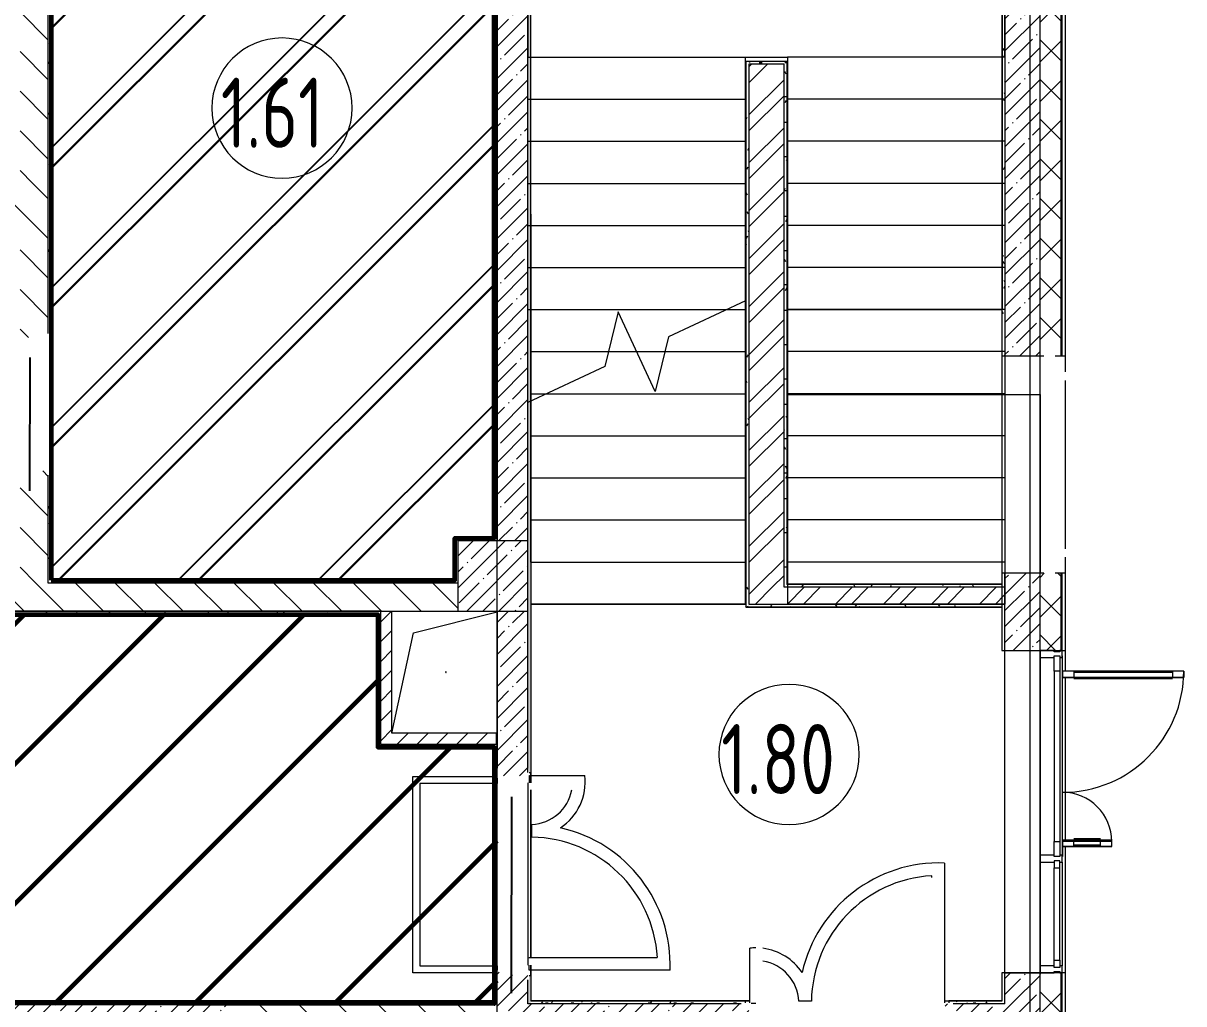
# Model space of a CAD drawing. Header units: millimetres. Extents: x -213911 to 415037, y -3642 to 107391.
# Drawn here: x 117896 to 126170, y 10464 to 17456 of the extents above; entities that cross this region are included whole.
import ezdxf

# ---------------------------------------------------------------- set-up
doc = ezdxf.new("R2010")
doc.units = ezdxf.units.MM
for name, color, linetype, lineweight in [('2)CF1', 5, 'Continuous', 30), ('7.20) Демонтаж монтаж', 5, 'Continuous', 60), ('7.5) Окраска потолка с инж комм.', 140, 'Continuous', 60), ('7.5.1) Окраска опуска черная', 140, 'Continuous', 60), ('7.5.2) Окраска опуска белая', 220, 'Continuous', 60), ('A-AREA-IDEN', 7, 'Continuous', 9), ('A-DETL-GENF', 7, 'Continuous', 9), ('A-FLOR', 7, 'Continuous', 9), ('A-GENM', 7, 'Continuous', 9), ('A-GLAZ', 7, 'Continuous', 9), ('A-GLAZ-1', 7, 'Continuous', 5), ('A-GLAZ-CWMG', 7, 'Continuous', 9), ('A-GLAZ-CWMG-1', 7, 'Continuous', 20), ('A-WALL', 7, 'Continuous', 5), ('I-WALL', 7, 'Continuous', 5), ('S-COLS', 7, 'Continuous', 9), ('S-COLS-1', 7, 'Continuous', 5), ('S-STRS', 7, 'Continuous', 9), ('S-STRS-MBND', 7, 'Continuous', 9), ('Оси', 7, 'Continuous', 9)]:
    doc.layers.add(name, color=color, linetype=linetype, lineweight=lineweight)
doc.layers.add('3) CF3 монтаж', color=152, linetype='Continuous')
for name, color, linetype, lineweight, true_color in [('A-DOOR-1', 7, 'Continuous', 5, 0xc0c0c0), ('A-WALL-1', 9, 'Continuous', 5, 0x808080), ('A-WALL-FNSH-1', 9, 'Continuous', 5, 0x808080)]:
    doc.layers.add(name, color=color, linetype=linetype, lineweight=lineweight, true_color=true_color)
doc.styles.add('СПДС', font='ГОСТ тип А.ttf', dxfattribs={"width": 0.9})
pattern_1 = [(45, (64.7, -136.06), (-114.04925, 114.04925), []), (45, (178.75, -136.06), (-114.04925, 114.04925), [201.612, -40.322, 6.706, -33.617])]
pattern_2 = [(135, (64.7, -136.06), (-141.42136, -141.42136), [])]
pattern_3 = [(45, (64.7, -136.06), (-171.0739, 171.0739), []), (45, (178.75, -136.06), (-171.0739, 171.0739), [])]
pattern_4 = [(45, (64.7, -136.06), (-70.71068, 70.71068), [])]
pattern_5 = [(0, (64.7, -136.06), (243.84, 60.96), [20.117, -162.763, 20.117, -162.763, -975.36]), (0, (64.7, -136.06), (243.84, 60.96), [-365.76, 20.117, -345.643, 20.117, -162.763, -426.72]), (0, (64.7, -136.06), (243.84, 60.96), [-914.4, 20.117, -101.803, 20.117, -284.683]), (120, (156.14, -105.58), (-174.71291, 180.691634), [20.117, -162.763, 20.117, -162.763, -975.36]), (120, (156.14, -105.58), (-174.71291, 180.691634), [-365.76, 20.117, -345.643, 20.117, -162.763, -426.72]), (120, (156.14, -105.58), (-174.71291, 180.691634), [-914.4, 20.117, -101.803, 20.117, -284.683]), (240, (186.62, 16.34), (-69.12709, -241.651634), [20.117, -162.763, 20.117, -162.763, -975.36]), (240, (186.62, 16.34), (-69.12709, -241.651634), [-365.76, 20.117, -345.643, 20.117, -162.763, -426.72]), (240, (186.62, 16.34), (-69.12709, -241.651634), [-914.4, 20.117, -101.803, 20.117, -284.683])]

# ---------------------------------------------------------------- blocks, each defined once
blk = doc.blocks.new('GM_Отверстие прямоугольное _в плите_ - Отверстие-22722736-Объем проектирования 1 этажа')
at = {"layer": 'A-GENM'}
for p, q in [((-231, 281), (365, 430)), ((-385, -435), (-231, 281)), ((365, -435), (360, -435)), ((360, -435), (365, -435))]:
    blk.add_line(p, q, dxfattribs=at)
for start, end in [(360, 180), (180, 360)]:
    blk.add_arc((0, 0), 2.5, start, end, dxfattribs=at)
blk = doc.blocks.new('PNS_Панель прямоугольная - Нр_Стекло - 40мм-24160822-Объем проектирования 1 этажа')
at = {"layer": 'A-GLAZ'}
for p, q in [((-380, 0), (-380, 40)), ((-380, 40), (-330, 40)), ((-330, 40), (-330, 0)), ((380, 40), (330, 40)), ((330, 40), (330, 0)), ((380, 0), (380, 40)), ((-330, 0), (-380, 0)), ((330, 0), (380, 0))]:
    blk.add_line(p, q, dxfattribs=at)
at = {"layer": 'A-GLAZ-1'}
for p, q in [((-330, 40), (330, 40)), ((-330, 0), (330, 0))]:
    blk.add_line(p, q, dxfattribs=at)
blk = doc.blocks.new('Прямоугольный импост - Импост структурный с накладкой - 160мм-23689442-Объем проектирования 1 этажа')
at = {"layer": 'A-GLAZ-CWMG'}
for p, q in [((125081, 11610), (125081, 10870)), ((125238, 11610), (125238, 10870))]:
    blk.add_line(p, q, dxfattribs=at)
blk = doc.blocks.new('Прямоугольный импост - Импост структурный с накладкой - 160мм-18691760-Объем проектирования 1 этажа')
at = {"layer": 'A-GLAZ-CWMG-1'}
for p, q in [((-50, 0), (-50, 17)), ((-50, 17), (0, 17)), ((0, 0), (-10, 0)), ((-10, 0), (-10, -40)), ((0, 17), (0, 0)), ((-50, -140), (-50, -40)), ((-10, -40), (0, -40)), ((0, -40), (0, -140)), ((0, -140), (-50, -140))]:
    blk.add_line(p, q, dxfattribs=at)
blk = doc.blocks.new('Дверь_Витражная_СКБ_2Ст - ВН-6-31912847-Объем проектирования 1 этажа')
at = {"layer": 'A-DETL-GENF'}
for p, q in [((-715, -20), (-715, -17)), ((-715, -17), (-715, -20)), ((-607, -20), (-715, -20)), ((-715, -20), (-607, -20)), ((-598, -20), (-643, -20)), ((-643, -370), (-643, -20)), ((-598, -20), (-643, -20)), ((-643, -20), (-643, -370)), ((-607, -17), (-607, -20)), ((-607, -20), (-607, -17)), ((-598, -370), (-598, -20)), ((-598, -370), (-598, -20)), ((562, -20), (607, -20)), ((562, -884), (562, -20)), ((562, -20), (562, -884)), ((607, -20), (562, -20)), ((607, -17), (607, -20)), ((607, -17), (607, -20)), ((607, -884), (607, -20)), ((607, -884), (607, -20)), ((607, -20), (715, -20)), ((607, -20), (715, -20)), ((715, -20), (715, -17)), ((715, -20), (715, -17)), ((-643, -100), (-598, -100)), ((-633, -290), (-633, -100)), ((-589, -290), (-589, -100)), ((553, -804), (553, -100)), ((607, -100), (562, -100)), ((597, -804), (597, -100)), ((-643, -290), (-598, -290)), ((-643, -370), (-598, -370)), ((-643, -370), (-598, -370)), ((607, -804), (562, -804)), ((607, -884), (562, -884)), ((562, -884), (607, -884))]:
    blk.add_line(p, q, dxfattribs=at)
at = {"layer": 'A-DOOR-1'}
for p, q in [((-715, 40), (-607, 40)), ((-715, 0), (-715, 40)), ((-607, 40), (-607, 0)), ((607, 40), (715, 40)), ((607, 0), (607, 40)), ((715, 40), (715, 0)), ((-607, 0), (-715, 0)), ((-607, -370), (-607, -20)), ((715, 0), (607, 0)), ((607, -884), (607, -20))]:
    blk.add_line(p, q, dxfattribs=at)
for centre, radius, start, end in [((-607, -20), 350, 270, 0), ((607, -20), 864, 180, 270)]:
    blk.add_arc(centre, radius, start, end, dxfattribs=at)
blk = doc.blocks.new('Прямоугольный импост - Импост структурный с накладкой - 160мм-23689444-Объем проектирования 1 этажа')
at = {"layer": 'A-GLAZ-CWMG'}
for p, q in [((125081, 13070), (125081, 11660)), ((125238, 13070), (125238, 11660)), ((125181, 12972), (125181, 11758)), ((125221, 12972), (125221, 11758))]:
    blk.add_line(p, q, dxfattribs=at)
blk = doc.blocks.new('Прямоугольный импост - Импост структурный с накладкой - 160мм-22960522-Объем проектирования 1 этажа')
at = {"layer": 'A-GLAZ-CWMG-1'}
for p, q in [((-25, 0), (-25, 17)), ((-25, 17), (25, 17)), ((25, 17), (25, 0)), ((-25, -140), (-25, -40)), ((25, -40), (25, -140)), ((25, -140), (-25, -140))]:
    blk.add_line(p, q, dxfattribs=at)
blk = doc.blocks.new('Прямоугольный импост - Импост структурный с накладкой - 160мм-18691766-Объем проектирования 1 этажа')
at = {"layer": 'A-GLAZ-CWMG-1'}
for p, q in [((0, 17), (-50, 17)), ((-50, 17), (-50, 0)), ((-10, -40), (-10, 0)), ((-10, 0), (0, 0)), ((0, 0), (0, 17)), ((-50, -40), (-50, -140)), ((0, -40), (-10, -40)), ((0, -140), (0, -40)), ((-50, -140), (0, -140))]:
    blk.add_line(p, q, dxfattribs=at)
blk = doc.blocks.new('BSC_Колонна _Прямоугольная - 500х500-22291386-Объем проектирования 1 этажа')
at = {"layer": 'S-COLS-1'}
h = blk.add_hatch(dxfattribs=at)
h.set_pattern_fill('FP_171', color=256, style=0, pattern_type=2)
h.set_pattern_definition([(45, (-121180, -13650), (-114.04925, 114.04925), []), (45, (-121065.95, -13650), (-114.04925, 114.04925), [201.613, -40.323, 6.706, -33.617])])
h.paths.add_polyline_path([(109, -250), (250, -250), (250, 250), (-250, 250), (-250, -250), (99.8, -250)])
for p, q in [((250, 250), (-250, 250)), ((-250, 250), (-250, -250)), ((250, -250), (250, 250)), ((-250, -250), (250, -250))]:
    blk.add_line(p, q, dxfattribs=at)
blk = doc.blocks.new('Марка_Помещения - Номер-25198446-Объем проектирования 1 этажа')
at = {"layer": 'A-AREA-IDEN'}
for start, end in [(360, 180), (180, 360)]:
    blk.add_arc((0, 0), 2.5, start, end, dxfattribs=at)

msp = doc.modelspace()

# ---------------------------------------------------------------- hatches: boundary and pattern name
at = {"layer": '2)CF1'}
h = msp.add_hatch(dxfattribs=at)
h.set_pattern_fill('ANSI31', color=256, scale=222)
h.paths.add_polyline_path([(121266.3, 18441.3), (120986.8, 18441.9), (120986.9, 18462.9), (120757.5, 18463.5), (118108.4, 18469.7), (118096.7, 13490.7), (120974.7, 13483.9), (120975.4, 13783.9), (121255.4, 13783.3)])
h = msp.add_hatch(dxfattribs=at)
h.set_pattern_fill('ANSI31', color=256, scale=222)
h.paths.add_polyline_path([(120423.7, 13242.9), (98764.7, 13242.9), (98764.7, 11204.9), (100894.7, 11204.9), (100894.7, 10463.9), (121274.7, 10463.9), (121274.7, 12292.9), (120423.7, 12292.9)])
at = {"layer": '3) CF3 монтаж'}
h = msp.add_hatch(dxfattribs=at)
h.set_pattern_fill('ANSI31', color=256, scale=222, style=0)
h.set_pattern_definition([(45, (1705.15, -22074.2), (-498.4042, 498.4042), [])])
h.paths.add_polyline_path([(120979.6, 13476.5), (120979.6, 13776.5), (121259.6, 13776.5), (121259.6, 18434.5), (120979.6, 18434.5), (120979.6, 18455.5), (120751.2, 18455.5), (120751.2, 18734.5), (118101.6, 18734.5), (118101.6, 13476.5), (120522.2, 13476.5)])
h.paths.add_polyline_path([(120826.2, 18530.5), (120979.6, 18530.5), (120979.6, 18734.5), (120826.2, 18734.5)])
at = {"layer": '7.20) Демонтаж монтаж', "lineweight": 25}
h = msp.add_hatch(dxfattribs=at)
h.set_pattern_fill('ANSI31', color=256, scale=222)
h.paths.add_polyline_path([(118095.7, 13484.9), (120973.7, 13484.9), (120973.7, 13783.9), (121254.2, 13783.9), (121254.2, 18443.9), (118094.7, 18443.9)])
at = {"layer": '7.5) Окраска потолка с инж комм.'}
h = msp.add_hatch(dxfattribs=at)
h.set_pattern_fill('ANSI31', color=256, scale=222)
h.paths.add_polyline_path([(120423.7, 13242.9), (98764.7, 13242.9), (98764.7, 11204.9), (100894.7, 11204.9), (100894.7, 10463.9), (121274.7, 10463.9), (121274.7, 12292.9), (120423.7, 12292.9)])
at = {"layer": 'A-WALL'}
h = msp.add_hatch(dxfattribs=at)
h.set_pattern_fill('FP_24', color=256, style=0, pattern_type=2)
h.set_pattern_definition([(45, (64.7, -136.06), (-141.42136, 141.42136), []), (135, (64.7, -136.06), (-141.42136, -141.42136), [])])
h.paths.add_polyline_path([(125294.7, -386.1), (125294.7, 7564), (125144.7, 7564), (125144.7, -386.1), (125288.9, -386.1)])
h.paths.add_polyline_path([(125293.1, 8764), (125294.7, 8764), (125294.7, 10683.9), (125144.7, 10683.9), (125144.7, 8764)])
h.paths.add_polyline_path([(125294.7, 12983.9), (125294.7, 13533.9), (125144.7, 13533.9), (125144.7, 12983.9)])
h.paths.add_polyline_path([(125144.7, 15083.9), (125294.7, 15083.9), (125294.7, 21413.9), (125144.7, 21413.9), (125144.7, 16816.4)])
at = {"layer": 'I-WALL'}
h = msp.add_hatch(dxfattribs=at)
h.set_pattern_fill('FP_1', color=256, style=0, pattern_type=2)
h.set_pattern_definition(pattern_1)
h.paths.add_polyline_path([(124944.7, 10463.9), (125144.7, 10463.9), (125144.7, 10683.9), (124894.7, 10683.9), (124894.7, 10463.9)])
h.paths.add_polyline_path([(124894.7, 12983.9), (125144.7, 12983.9), (125144.7, 13533.9), (124894.7, 13533.9), (124894.7, 13106.4)])
h.paths.add_polyline_path([(124894.7, 15083.9), (125144.7, 15083.9), (125144.7, 21263.9), (124894.7, 21263.9), (124894.7, 15413.9)])
h = msp.add_hatch(dxfattribs=at)
h.set_pattern_fill('FP_23', color=256, style=0, pattern_type=2)
h.set_pattern_definition(pattern_2)
h.paths.add_polyline_path([(117874.7, 16313.9), (118074.7, 16313.9), (118074.7, 17538.9), (117874.7, 17538.9), (117874.7, 16363.9)])
h.paths.add_polyline_path([(118074.7, 18518.9), (118074.7, 18963.9), (117874.7, 18963.9), (117874.7, 18518.9)])
h = msp.add_hatch(dxfattribs=at)
h.set_pattern_fill('FP_191', color=256, style=0, pattern_type=2)
h.set_pattern_definition(pattern_5)
h.paths.add_polyline_path([(118094.7, 13483.9), (118094.7, 14263.9), (118082.7, 14263.9), (118082.7, 14233.9), (118074.7, 14233.9), (118074.7, 13483.9)])
h.paths.add_polyline_path([(118094.7, 15213.9), (118094.7, 17538.9), (118074.7, 17538.9), (118074.7, 15243.9), (118082.7, 15243.9), (118082.7, 15213.9)])
h.paths.add_polyline_path([(118074.7, 18518.9), (118094.7, 18518.9), (118094.7, 18743.9), (118074.7, 18743.9), (118074.7, 18538.9)])
h = msp.add_hatch(dxfattribs=at)
h.set_pattern_fill('FP_191', color=256, style=0, pattern_type=2)
h.set_pattern_definition(pattern_5)
h.paths.add_polyline_path([(124894.7, 13433.9), (124894.7, 13533.9), (124874.7, 13533.9), (124875.7, 13453.9)])
h.paths.add_polyline_path([(124894.7, 13433.9), (124874.7, 13453.9), (124874.7, 13433.9)])
h.paths.add_polyline_path([(124874.7, 15083.9), (124894.7, 15083.9), (124894.7, 18713.9), (124874.7, 18713.9), (124874.7, 15097.5)])
h = msp.add_hatch(dxfattribs=at)
h.set_pattern_fill('FP_191', color=256, style=0, pattern_type=2)
h.set_pattern_definition(pattern_5)
h.paths.add_polyline_path([(121494.7, 10463.9), (121514.7, 10463.9), (121514.7, 10663.9), (121502.7, 10663.9), (121502.7, 10633.9), (121494.7, 10633.9)])
h.paths.add_polyline_path([(121514.7, 12113.9), (121514.7, 18680.9), (121494.7, 18693.9), (121494.9, 12143.9), (121502.7, 12143.9), (121502.7, 12113.9)])
h.paths.add_polyline_path([(121514.7, 18681.9), (121514.7, 18692.9), (121496.4, 18692.9)])
h = msp.add_hatch(dxfattribs=at)
h.set_pattern_fill('FP_191', color=256, style=0, pattern_type=2)
h.set_pattern_definition(pattern_5)
h.paths.add_polyline_path([(121274.7, 13783.9), (121274.7, 18463.9), (121254.7, 18442.9), (121254.7, 13783.9)])
h.paths.add_polyline_path([(121254.7, 18443.9), (121274.7, 18463.9), (121254.7, 18463.9)])
h = msp.add_hatch(dxfattribs=at)
h.set_pattern_fill('FP_1', color=256, style=0, pattern_type=2)
h.set_pattern_definition(pattern_1)
h.paths.add_polyline_path([(121274.7, 10243.9), (121494.7, 10243.9), (121494.7, 10688.9), (121274.7, 10688.9), (121274.7, 10246.7)])
h.paths.add_polyline_path([(121444.7, 12088.9), (121494.7, 12088.9), (121494.7, 13263.9), (121274.7, 13263.9), (121274.7, 12088.9), (121414.7, 12088.9)])
h.paths.add_polyline_path([(121274.7, 13763.9), (121494.7, 13763.9), (121494.7, 18463.9), (121274.7, 18463.9), (121274.7, 13783.9)])
h = msp.add_hatch(dxfattribs=at)
h.set_pattern_fill('FP_191', color=256, style=0, pattern_type=2)
h.set_pattern_definition(pattern_5)
h.paths.add_polyline_path([(123049.7, 13313.9), (123069.7, 13313.9), (123069.7, 17183.9), (123049.7, 17183.9), (123049.7, 13433.9)])
h = msp.add_hatch(dxfattribs=at)
h.set_pattern_fill('FP_191', color=256, style=0, pattern_type=2)
h.set_pattern_definition(pattern_5)
h.paths.add_polyline_path([(123339.7, 17163.9), (123339.7, 17183.9), (123069.7, 17183.9), (123069.7, 17163.9), (123319.7, 17163.9)])
h = msp.add_hatch(dxfattribs=at)
h.set_pattern_fill('FP_79', color=256, style=0, pattern_type=2)
h.set_pattern_definition(pattern_3)
h.paths.add_polyline_path([(123069.7, 13433.9), (123319.7, 13433.9), (123319.7, 17163.9), (123069.7, 17163.9), (123069.7, 13613.9)])
h = msp.add_hatch(dxfattribs=at)
h.set_pattern_fill('FP_191', color=256, style=0, pattern_type=2)
h.set_pattern_definition(pattern_5)
h.paths.add_polyline_path([(123319.7, 13433.9), (123339.7, 13433.9), (123338.4, 13452.6)])
h.paths.add_polyline_path([(123319.7, 13433.9), (123339.7, 13454.9), (123339.7, 17163.9), (123319.7, 17163.9), (123319.7, 13613.9)])
h = msp.add_hatch(dxfattribs=at)
h.set_pattern_fill('FP_23', color=256, style=0, pattern_type=2)
h.set_pattern_definition(pattern_2)
h.paths.add_polyline_path([(115915.2, 16113.9), (118074.7, 16113.9), (118074.7, 16313.9), (115665.2, 16313.9), (115665.3, 16113.9)])
h = msp.add_hatch(dxfattribs=at)
h.set_pattern_fill('FP_23', color=256, style=0, pattern_type=2)
h.set_pattern_definition(pattern_2)
h.paths.add_polyline_path([(117942.6, 13463.9), (118074.7, 13463.9), (118074.7, 14263.9), (117874.7, 14263.9), (117874.7, 13463.9)])
h.paths.add_polyline_path([(118074.7, 15213.9), (118074.7, 16113.9), (117874.7, 16113.9), (117874.7, 15213.9), (118004.1, 15213.9)])
h = msp.add_hatch(dxfattribs=at)
h.set_pattern_fill('FP_191', color=256, style=0, pattern_type=2)
h.set_pattern_definition(pattern_5)
h.paths.add_polyline_path([(120994.7, 13763.9), (121274.7, 13763.9), (121253.7, 13783.9), (120994.7, 13783.9), (120994.7, 13780.6)])
h.paths.add_polyline_path([(121274.7, 13763.9), (121274.7, 13783.9), (121254.7, 13783.9)])
h = msp.add_hatch(dxfattribs=at)
h.set_pattern_fill('FP_23', color=256, style=0, pattern_type=2)
h.set_pattern_definition(pattern_2)
h.paths.add_polyline_path([(119399.6, 13263.9), (120994.7, 13263.9), (120994.7, 13463.9), (116164.7, 13463.9), (116164.7, 13263.9), (117336.5, 13263.9)])
h = msp.add_hatch(dxfattribs=at)
h.set_pattern_fill('FP_191', color=256, style=0, pattern_type=2)
h.set_pattern_definition(pattern_5)
h.paths.add_polyline_path([(120994.7, 13463.9), (120994.7, 13483.9), (120974.7, 13483.9)])
h.paths.add_polyline_path([(120994.7, 13463.9), (120973.7, 13483.9), (118094.7, 13483), (118074.7, 13463.9), (120974.7, 13463.9)])
h.paths.add_polyline_path([(118074.7, 13463.9), (118094.7, 13483.9), (118074.7, 13483.9)])
h = msp.add_hatch(dxfattribs=at)
h.set_pattern_fill('FP_79', color=256, style=0, pattern_type=2)
h.set_pattern_definition(pattern_3)
h.paths.add_polyline_path([(123319.7, 13313.9), (124894.7, 13313.9), (124894.7, 13433.9), (123069.7, 13433.9), (123069.7, 13313.9)])
h = msp.add_hatch(dxfattribs=at)
h.set_pattern_fill('FP_191', color=256, style=0, pattern_type=2)
h.set_pattern_definition(pattern_5)
h.paths.add_polyline_path([(124557.2, 13433.9), (124874.7, 13433.9), (124874.7, 13453.9), (123340.7, 13453.9), (123340.5, 13433.9), (123525.7, 13433.9)])
h = msp.add_hatch(dxfattribs=at)
h.set_pattern_fill('FP_191', color=256, style=0, pattern_type=2)
h.set_pattern_definition(pattern_5)
h.paths.add_polyline_path([(115664.7, 13243.9), (120424.7, 13244.9), (120444.7, 13263.9), (115664.7, 13263.9)])
h.paths.add_polyline_path([(120444.7, 13243.9), (120444.7, 13263.9), (120424.7, 13243.9)])
h = msp.add_hatch(dxfattribs=at)
h.set_pattern_fill('FP_191', color=256, style=0, pattern_type=2)
h.set_pattern_definition(pattern_5)
h.paths.add_polyline_path([(120424.7, 12293.9), (120444.7, 12293.9), (120444.7, 13243.9), (120424.7, 13242.9), (120424.7, 12393.9)])
h = msp.add_hatch(dxfattribs=at)
h.set_pattern_fill('FP_22', color=256, style=0, pattern_type=2)
h.set_pattern_definition(pattern_4)
h.paths.add_polyline_path([(120444.7, 12313.9), (120524.7, 12313.9), (120524.7, 13263.9), (120444.7, 13263.9), (120444.7, 12576.4)])
h = msp.add_hatch(dxfattribs=at)
h.set_pattern_fill('FP_191', color=256, style=0, pattern_type=2)
h.set_pattern_definition(pattern_5)
h.paths.add_polyline_path([(124872, 13293.9), (124874.7, 13293.9), (124874.7, 13313.9), (123049.7, 13313.9), (123049.7, 13293.9), (124557.2, 13293.9)])
h = msp.add_hatch(dxfattribs=at)
h.set_pattern_fill('FP_22', color=256, style=0, pattern_type=2)
h.set_pattern_definition(pattern_4)
h.paths.add_polyline_path([(120524.7, 12313.9), (121269.7, 12313.9), (121269.7, 12393.9), (120524.7, 12393.9)])
h = msp.add_hatch(dxfattribs=at)
h.set_pattern_fill('FP_191', color=256, style=0, pattern_type=2)
h.set_pattern_definition(pattern_5)
h.paths.add_polyline_path([(120444.7, 12293.9), (121254.7, 12294.9), (121274.7, 12313.9), (120444.7, 12313.9)])
h.paths.add_polyline_path([(121254.7, 12293.9), (121274.7, 12293.9), (121274.7, 12313.9), (121269.7, 12308.9)])
h = msp.add_hatch(dxfattribs=at)
h.set_pattern_fill('FP_191', color=256, style=0, pattern_type=2)
h.set_pattern_definition(pattern_5)
h.paths.add_polyline_path([(121274.7, 10463.9), (121274.7, 10633.9), (121266.7, 10633.9), (121266.7, 10663.9), (121254.7, 10663.9), (121255.7, 10483.9)])
h.paths.add_polyline_path([(121274.7, 10463.9), (121254.7, 10483.9), (121254.7, 10463.9)])
h.paths.add_polyline_path([(121266.7, 12113.9), (121266.7, 12143.9), (121274.7, 12143.9), (121274.7, 12293.9), (121254.7, 12293.9), (121254.7, 12113.9)])
h = msp.add_hatch(dxfattribs=at)
h.set_pattern_fill('FP_191', color=256, style=0, pattern_type=2)
h.set_pattern_definition(pattern_5)
h.paths.add_polyline_path([(119394.7, 10463.9), (121254.7, 10463.9), (121254.6, 10483.9), (111244.7, 10483.9), (111244.7, 10471.9), (111274.7, 10471.9), (111274.7, 10463.9), (118009.5, 10463.9)])
h.paths.add_polyline_path([(109224.7, 10463.9), (110264.7, 10463.9), (110264.7, 10471.9), (110294.7, 10471.9), (110294.7, 10483.9), (109194.7, 10483.9), (109194.7, 10471.9), (109224.7, 10471.9), (109224.7, 10464.5)])
h.paths.add_polyline_path([(107194.7, 10463.9), (107714.7, 10464.2), (107714.7, 10471.9), (107744.7, 10471.9), (107744.7, 10483.9), (105159.7, 10483.9), (105159.7, 10471.9), (105189.7, 10471.9), (105189.7, 10463.9), (107021.2, 10463.9)])
h.paths.add_polyline_path([(102895.1, 10463.9), (103679.7, 10464.2), (103679.7, 10471.9), (103709.7, 10471.9), (103709.7, 10483.9), (100893.7, 10483), (100873.7, 10463.9), (101674.7, 10463.9)])
h.paths.add_polyline_path([(100873.7, 10463.9), (100893.7, 10483.9), (100873.7, 10483.9)])
h = msp.add_hatch(dxfattribs=at)
h.set_pattern_fill('FP_23', color=256, style=0, pattern_type=2)
h.set_pattern_definition(pattern_2)
h.paths.add_polyline_path([(119414.7, 10263.9), (121274.7, 10263.9), (121274.7, 10463.9), (119394.7, 10463.9), (119394.7, 10263.9), (119399.6, 10263.9)])
h.paths.add_polyline_path([(111274.7, 10263.9), (111994.7, 10263.9), (111994.7, 10463.9), (111244.7, 10463.9), (111244.7, 10263.9)])
h.paths.add_polyline_path([(110194.7, 10263.9), (110294.7, 10263.9), (110294.7, 10463.9), (109169.7, 10463.9), (109169.7, 10263.9), (110115.8, 10263.9)])
h.paths.add_polyline_path([(107745.5, 10263.9), (107769.7, 10263.9), (107769.7, 10463.9), (107414.7, 10463.9), (107414.7, 10263.9), (107744.7, 10263.9)])
h = msp.add_hatch(dxfattribs=at)
h.set_pattern_fill('FP_1', color=256, style=0, pattern_type=2)
h.set_pattern_definition(pattern_1)
h.paths.add_polyline_path([(119314.7, 10243.9), (119394.7, 10243.9), (119394.7, 10463.9), (111994.7, 10463.9), (111994.7, 10243.9), (119043.6, 10243.9)])
h = msp.add_hatch(dxfattribs=at)
h.set_pattern_fill('FP_1', color=256, style=0, pattern_type=2)
h.set_pattern_definition(pattern_1)
h.paths.add_polyline_path([(125144.7, 10243.9), (125144.7, 10463.9), (124469.7, 10463.9), (124469.7, 10243.9), (124994.7, 10243.9)])
h.paths.add_polyline_path([(122321.7, 10243.9), (123069.7, 10243.9), (123069.7, 10463.9), (121494.7, 10463.9), (121494.7, 10243.9)])
h = msp.add_hatch(dxfattribs=at)
h.set_pattern_fill('FP_191', color=256, style=0, pattern_type=2)
h.set_pattern_definition(pattern_5)
h.paths.add_polyline_path([(122494.2, 10463.9), (123014.7, 10464.3), (123014.7, 10471.9), (123044.7, 10471.9), (123044.7, 10483.9), (121515.7, 10483), (121514.7, 10463.9), (122416.7, 10463.9)])
h.paths.add_polyline_path([(124894.7, 10463.9), (124894.7, 10483.9), (124874.7, 10483.9)])
h.paths.add_polyline_path([(124894.7, 10463.9), (124873.7, 10483.9), (124494.7, 10483.9), (124494.7, 10471.9), (124524.7, 10471.9), (124524.7, 10463.9), (124569.7, 10463.9)])

# ---------------------------------------------------------------- linework, layer by layer
for points in [[(117944.5, 14122.6), (117946.7, 15072.6)], [(121376.1, 10539.6), (121379.3, 11939.6)]]:
    msp.add_lwpolyline(points)
at = {"layer": '7.5) Окраска потолка с инж комм.'}
msp.add_lwpolyline([(99189.2, 13238.9), (120423.7, 13238.9), (120423.7, 12292.9), (121253.7, 12292.9), (121253.7, 10463.9), (100894.7, 10484.9), (100894.7, 11204.9), (99189.2, 11204.9)], dxfattribs=at)
at = {"layer": '7.5.1) Окраска опуска черная'}
msp.add_lwpolyline([(99189.2, 13238.9), (120423.7, 13238.9), (120423.7, 12292.9), (121253.7, 12292.9), (121253.7, 10463.9), (100894.7, 10484.9), (100894.7, 11204.9), (99189.2, 11204.9)], dxfattribs=at)
at = {"layer": '7.5.2) Окраска опуска белая'}
msp.add_lwpolyline([(118095.7, 13484.9), (120973.7, 13484.9), (120973.7, 13783.9), (121254.2, 13783.9), (121254.2, 18443.9), (118094.7, 18443.9)], close=True, dxfattribs=at)
at = {"layer": 'A-FLOR'}
for p, q in [((118094.7, 18463.9), (118094.7, 15213.9)), ((121254.7, 13783.9), (121254.7, 18442.9)), ((123339.7, 15413.9), (124874.7, 15413.9)), ((123344.7, 13453.9), (123344.7, 15413.9)), ((124874.7, 13533.9), (124874.7, 15413.9)), ((118094.7, 15213.9), (118082.7, 15213.9)), ((124894.7, 15083.9), (124894.7, 13533.9)), ((123339.7, 14808.7), (125144.7, 14808.7)), ((125144.7, 14808.7), (125144.7, 13533.9)), ((118082.7, 14263.9), (118094.7, 14263.9)), ((118094.7, 14263.9), (118094.7, 13483.9)), ((120974.7, 13783.9), (121253.7, 13783.9)), ((120974.7, 13483.9), (120974.7, 13783.9)), ((123044.7, 13613.9), (123049.7, 13613.9)), ((118095.7, 13483.9), (120973.7, 13483.9)), ((124874.7, 13453.9), (123344.7, 13453.9)), ((113738.9, 13243.9), (120423.7, 13243.9)), ((120424.7, 13242.9), (120424.7, 12293.9)), ((123049.7, 13313.9), (121514.7, 13313.9)), ((124894.7, 10683.9), (124894.7, 12983.9)), ((125144.7, 12983.9), (125144.7, 10683.9)), ((121494.7, 12113.9), (121494.7, 12576.4)), ((120424.7, 12293.9), (121253.7, 12293.9)), ((121254.7, 12293.9), (121254.7, 12088.9)), ((120674.7, 12083.9), (121266.7, 12083.9)), ((120674.7, 10685.3), (120674.7, 12083.9)), ((121254.7, 12088.9), (121266.7, 12088.9)), ((121505.2, 12038.9), (121505.2, 12091.3)), ((121505.2, 12091.3), (121899.6, 12091.3)), ((121274.7, 12033.9), (120724.7, 12033.9)), ((120724.7, 12033.9), (120724.7, 10735.3)), ((121274.7, 12073.9), (121274.7, 12033.9)), ((121494.7, 12038.9), (121494.7, 10738.9)), ((121522.2, 11652.2), (121522.2, 11742.6)), ((124463.5, 11467.7), (124463.5, 10471.9)), ((124373.5, 11363.9), (124373.5, 11377)), ((123075.9, 10471.9), (123075.9, 10859.9)), ((121502.2, 10788.9), (121502.2, 10793.7)), ((121502.2, 10793.7), (122416.7, 10793.7)), ((121266.7, 10685.3), (120674.7, 10685.3)), ((120724.7, 10735.3), (121274.7, 10735.3)), ((121266.7, 10688.9), (121254.7, 10688.9)), ((121254.7, 10685.3), (121254.7, 10484.9)), ((121274.7, 10735.3), (121274.7, 10703.9)), ((121502.2, 10703.9), (121502.2, 10738.9)), ((122507.5, 10703.7), (121502.7, 10703.7)), ((121254.7, 10483.9), (112043.2, 10483.9)), ((123119.7, 10465.5), (123084.7, 10465.5)), ((123515, 10482.5), (123424.5, 10482.5))]:
    msp.add_line(p, q, dxfattribs=at)
for centre, radius, start, end in [((121508.2, 12046.3), 394, 303.62195, 6.55825), ((121508.2, 12046.3), 394, 303.62195, 6.55825), ((121508.2, 12046.3), 304, 272.63955, 349.07682), ((121508.2, 12046.3), 304, 272.63955, 349.07682), ((121508.2, 10742.3), 1000, 357.78741, 77.3989), ((121508.2, 10742.3), 1000, 357.78741, 77.3989), ((121508.2, 10742.3), 910, 3.23752, 89.11849), ((121508.2, 10742.3), 910, 3.23752, 89.11849), ((124424.9, 10468.5), 1000, 87.78741, 167.3989), ((124424.9, 10468.5), 1000, 87.78741, 167.3989), ((124424.9, 10468.5), 910, 93.23752, 179.11849), ((124424.9, 10468.5), 910, 93.23752, 179.11849), ((123120.9, 10468.5), 394, 90.17146, 96.55825), ((123120.9, 10468.5), 394, 90.17146, 96.55825), ((123120.9, 10468.5), 394, 33.62195, 82.85688), ((123120.9, 10468.5), 394, 33.62195, 82.85688), ((123120.9, 10468.5), 304, 2.63955, 80.73873), ((123120.9, 10468.5), 304, 2.63955, 80.73873)]:
    msp.add_arc(centre, radius, start, end, dxfattribs=at)
at = {"layer": 'A-WALL'}
for p, q in [((125324.7, 21443.9), (125324.7, 14968.9)), ((125294.7, 15083.9), (125294.7, 21413.9)), ((125297.7, 15083.9), (125297.7, 21416.9)), ((125144.7, 8764), (125144.7, 21263.9)), ((121514.7, 16094.3), (121514.7, 18693.9)), ((124874.7, 18693.9), (124874.7, 15413.9)), ((123319.7, 17163.9), (123069.7, 17163.9)), ((123319.7, 13433.9), (123319.7, 17163.9)), ((123339.7, 17163.9), (123339.7, 13453.9)), ((125302.7, 15083.9), (125324.7, 15083.9)), ((125324.7, 14908.9), (125324.7, 13708.9)), ((121254.7, 13783.9), (121253.7, 13783.9)), ((125324.7, 13648.9), (125324.7, 12835.9)), ((125294.7, 12983.9), (125294.7, 13533.9)), ((125297.7, 12983.9), (125297.7, 13533.9)), ((125324.7, 13533.9), (125302.7, 13533.9)), ((120974.7, 13483.9), (118094.7, 13483.9)), ((123344.7, 13453.9), (123340.7, 13453.9)), ((120423.7, 13243.9), (120424.7, 13243.9)), ((120424.7, 13242.9), (120424.7, 13243.9)), ((123049.7, 13293.9), (124874.7, 13293.9)), ((125302.7, 12983.9), (125324.7, 12983.9)), ((125324.7, 12790.9), (125324.7, 11630.9)), ((121254.7, 12293.9), (121253.7, 12293.9)), ((125324.7, 11585.9), (125324.7, -416.1)), ((124874.7, 10483.9), (124874.7, 10684.9)), ((125294.7, 8764), (125294.7, 10683.9)), ((125297.7, 8764), (125297.7, 10683.9)), ((125324.7, 10683.9), (125302.7, 10683.9)), ((121274.7, 10223.9), (121274.7, 10633.9)), ((121514.7, 10663.9), (121514.7, 10483.9)), ((121254.7, 10484.9), (121254.7, 10483.9)), ((123044.7, 10483.9), (121514.7, 10483.9)), ((121514.7, 10483.9), (121515.7, 10483.9)), ((121515.7, 10483.9), (123044.7, 10483.9)), ((121515.7, 10483.9), (121515.7, 10483.9)), ((124873.7, 10483.9), (124494.7, 10483.9)), ((124494.7, 10483.9), (124873.7, 10483.9)), ((124873.7, 10483.9), (124873.7, 10484.9)), ((124873.7, 10483.9), (124874.7, 10483.9)), ((124873.7, 10483.9), (124874.7, 10483.9))]:
    msp.add_line(p, q, dxfattribs=at)
at = {"layer": 'A-WALL-1'}
for p, q in [((124894.7, 18713.9), (124894.7, 15083.9)), ((121274.7, 18463.9), (121274.7, 13763.9)), ((121274.7, 13763.9), (121274.7, 18463.9)), ((121494.7, 13763.9), (121494.7, 18463.9)), ((118074.7, 15243.9), (118074.7, 17538.9)), ((123339.7, 17183.9), (123049.7, 17183.9)), ((123069.7, 17163.9), (123069.7, 13313.9)), ((121514.7, 16085), (121514.7, 16094.3)), ((124874.7, 15083.9), (125172.7, 15083.9)), ((125252.7, 15083.9), (125294.7, 15083.9)), ((118074.7, 13463.9), (118074.7, 14233.9)), ((125172.7, 13533.9), (124874.7, 13533.9)), ((124894.7, 13313.9), (124894.7, 13533.9)), ((125294.7, 13533.9), (125252.7, 13533.9)), ((120994.7, 13463.9), (118074.7, 13463.9)), ((124894.7, 13433.9), (123319.7, 13433.9)), ((120444.7, 13263.9), (115664.7, 13263.9)), ((116164.7, 13263.9), (120994.7, 13263.9)), ((120444.7, 12313.9), (120444.7, 13263.9)), ((120524.7, 12393.9), (120524.7, 13263.9)), ((121274.7, 13263.9), (121274.7, 12143.9)), ((121494.7, 12576.4), (121494.7, 13263.9)), ((123069.7, 13313.9), (124894.7, 13313.9)), ((124894.7, 12983.9), (124894.7, 13313.9)), ((124874.7, 12983.9), (125294.7, 12983.9)), ((121269.7, 12393.9), (120524.7, 12393.9)), ((121269.7, 12313.9), (121269.7, 12393.9)), ((121274.7, 12313.9), (120444.7, 12313.9)), ((121274.7, 12143.9), (121274.7, 12313.9)), ((121254.7, 12113.9), (121266.7, 12113.9)), ((121502.7, 12113.9), (121514.7, 12113.9)), ((124894.7, 10684.9), (124874.7, 10684.9)), ((124894.7, 10463.9), (124894.7, 10683.9)), ((125294.7, 10683.9), (125144.7, 10683.9)), ((121266.7, 10663.9), (121254.7, 10663.9)), ((121274.7, 10463.9), (121274.7, 10633.9)), ((121494.7, 10463.9), (121494.7, 10633.9)), ((121514.7, 10663.9), (121502.7, 10663.9)), ((111274.7, 10463.9), (121274.7, 10463.9)), ((123014.7, 10463.9), (121494.7, 10463.9)), ((123044.7, 10471.9), (123044.7, 10483.9)), ((124494.7, 10483.9), (124494.7, 10471.9)), ((124894.7, 10463.9), (124524.7, 10463.9))]:
    msp.add_line(p, q, dxfattribs=at)
at = {"layer": 'A-WALL-FNSH-1'}
for p, q in [((125302.7, 15083.9), (125302.7, 21421.9)), ((118095.7, 15213.9), (118095.7, 18742.9)), ((121515.7, 16094.3), (121515.7, 18692.9)), ((124873.7, 18692.9), (124873.7, 15083.9)), ((121253.7, 18442.9), (121253.7, 13784.9)), ((123048.7, 17184.9), (123048.7, 13293.9)), ((123049.7, 13292.9), (123049.7, 17183.9)), ((123339.7, 17183.9), (123339.7, 17163.9)), ((121514.7, 16094.3), (121515.7, 16094.3)), ((121515.7, 16085), (121514.7, 16085)), ((121514.7, 16085), (121514.7, 12113.9)), ((121515.7, 13612.4), (121515.7, 16085)), ((118094.7, 15213.9), (118095.7, 15213.9)), ((124873.7, 15083.9), (124874.7, 15083.9)), ((125294.7, 15083.9), (125302.7, 15083.9)), ((118095.7, 14263.9), (118094.7, 14263.9)), ((118095.7, 13484.9), (118095.7, 14263.9)), ((121253.7, 13784.9), (120973.7, 13784.9)), ((120973.7, 13784.9), (120973.7, 13484.9)), ((121515.7, 13613.9), (121514.7, 13613.9)), ((121514.7, 13612.4), (121515.7, 13612.4)), ((124874.7, 13533.9), (124873.7, 13533.9)), ((124873.7, 13533.9), (124873.7, 12983.9)), ((124874.7, 12983.9), (124874.7, 13533.9)), ((125302.7, 13533.9), (125294.7, 13533.9)), ((125302.7, 12983.9), (125302.7, 13533.9)), ((120973.7, 13484.9), (118095.7, 13484.9)), ((124874.7, 13454.9), (123339.7, 13454.9)), ((115663.7, 13242.9), (120424.7, 13242.9)), ((120423.7, 13243.9), (120423.7, 12292.9)), ((123049.7, 13292.9), (124874.7, 13292.9)), ((124873.7, 12983.9), (124874.7, 12983.9)), ((125294.7, 12983.9), (125302.7, 12983.9)), ((120423.7, 12292.9), (121253.7, 12292.9)), ((121253.7, 12292.9), (121253.7, 12088.9)), ((121253.7, 12088.9), (121254.7, 12088.9)), ((121514.7, 12088.9), (121515.7, 12088.9)), ((121254.7, 10688.9), (121253.7, 10688.9)), ((121253.7, 10688.9), (121253.7, 10484.9)), ((121254.7, 10685.3), (121254.7, 10688.9)), ((121515.7, 10688.9), (121514.7, 10688.9)), ((124874.7, 10684.9), (124873.7, 10684.9)), ((124873.7, 10684.9), (124873.7, 10484.9)), ((124874.7, 10683.9), (124873.7, 10683.9)), ((125144.7, 10684.9), (124894.7, 10684.9)), ((124894.7, 10683.9), (125144.7, 10683.9)), ((125302.7, 10683.9), (125294.7, 10683.9)), ((125302.7, 8764), (125302.7, 10683.9)), ((121253.7, 10484.9), (111244.7, 10484.9)), ((123069.7, 10484.9), (121515.7, 10484.9)), ((123044.7, 10483.9), (123069.7, 10483.9)), ((123069.7, 10483.9), (123069.7, 10484.9)), ((124469.7, 10484.9), (124469.7, 10483.9)), ((124469.7, 10483.9), (124494.7, 10483.9)), ((124873.7, 10484.9), (124864.2, 10484.9))]:
    msp.add_line(p, q, dxfattribs=at)
at = {"layer": 'I-WALL'}
for p, q in [((123048.7, 17184.9), (123340.7, 17184.9)), ((123049.7, 17184.9), (123049.7, 17183.9)), ((123340.7, 17183.9), (123339.7, 17183.9)), ((123340.7, 17184.9), (123340.7, 13453.9)), ((121515.7, 16094.3), (121515.7, 16085)), ((121515.7, 13612.4), (121515.7, 12088.9)), ((123339.7, 13453.9), (123340.7, 13453.9)), ((123048.7, 13292.9), (123048.7, 13293.9)), ((123048.7, 13293.9), (123049.7, 13293.9)), ((123049.7, 13292.9), (123048.7, 13292.9)), ((121515.7, 13014.4), (121514.7, 13014.4)), ((121515.7, 13013.9), (121514.7, 13013.9)), ((121514.7, 12088.9), (121514.7, 12113.9)), ((121514.7, 12038.9), (121514.7, 12088.5)), ((121515.7, 12088.2), (121515.7, 12038.9)), ((121514.7, 10788.9), (121514.7, 11988.9)), ((121515.7, 11988.9), (121515.7, 10788.9)), ((121514.7, 10704.9), (121514.7, 10738.9)), ((121514.7, 10663.9), (121514.7, 10703.7)), ((121515.7, 10738.9), (121515.7, 10705)), ((121515.7, 10703.7), (121515.7, 10483.9)), ((124469.7, 10484.9), (124864.2, 10484.9)), ((124864.2, 10483.9), (124864.2, 10484.9))]:
    msp.add_line(p, q, dxfattribs=at)
at = {"layer": 'S-STRS'}
for p, q in [((121514.7, 17213.9), (123044.7, 17213.9)), ((121514.7, 17213.9), (123044.7, 17213.9)), ((123044.7, 17213.9), (123344.7, 17213.9)), ((123044.7, 16913.9), (123044.7, 17213.9)), ((124874.7, 17213.9), (123344.7, 17213.9)), ((123344.7, 17213.9), (123344.7, 16913.9)), ((124874.7, 17213.9), (123344.7, 17213.9)), ((121514.7, 16913.9), (123044.7, 16913.9)), ((121514.7, 16913.9), (123044.7, 16913.9)), ((123044.7, 16613.9), (123044.7, 16913.9)), ((123344.7, 16913.9), (123344.7, 16613.9)), ((124874.7, 16913.9), (123344.7, 16913.9)), ((124874.7, 16913.9), (123344.7, 16913.9)), ((121514.7, 16613.9), (123044.7, 16613.9)), ((121514.7, 16613.9), (123044.7, 16613.9)), ((123044.7, 16313.9), (123044.7, 16613.9)), ((123344.7, 16613.9), (123344.7, 16313.9)), ((124874.7, 16613.9), (123344.7, 16613.9)), ((124874.7, 16613.9), (123344.7, 16613.9)), ((121514.7, 16313.9), (123044.7, 16313.9)), ((121514.7, 16313.9), (123044.7, 16313.9)), ((123044.7, 16013.9), (123044.7, 16313.9)), ((123344.7, 16313.9), (123344.7, 16013.9)), ((124874.7, 16313.9), (123344.7, 16313.9)), ((124874.7, 16313.9), (123344.7, 16313.9)), ((121514.3, 16013.9), (123044.7, 16013.9)), ((121514.3, 16013.9), (123044.7, 16013.9)), ((123044.7, 15713.9), (123044.7, 16013.9)), ((123344.7, 16013.9), (123344.7, 15713.9)), ((124874.7, 16013.9), (123344.7, 16013.9)), ((124874.7, 16013.9), (123344.7, 16013.9)), ((121514.7, 15713.9), (123044.7, 15713.9)), ((121514.7, 15713.9), (123044.7, 15713.9)), ((123044.7, 15475.3), (123044.7, 15713.9)), ((123344.7, 15713.9), (123344.7, 15413.9)), ((124874.7, 15713.9), (123344.7, 15713.9)), ((124874.7, 15713.9), (123344.7, 15713.9)), ((123044.7, 15413.9), (123044.7, 15475.3)), ((121514.7, 15413.9), (122913.1, 15413.9)), ((121514.7, 15413.9), (122913.1, 15413.9)), ((122913.1, 15413.9), (123044.7, 15413.9)), ((122913.1, 15413.9), (123044.7, 15413.9)), ((123044.7, 15113.9), (123044.7, 15413.9)), ((124874.7, 15413.9), (123344.7, 15413.9)), ((121514.7, 15113.9), (122068.8, 15113.9)), ((121514.7, 15113.9), (122068.8, 15113.9)), ((122068.8, 15113.9), (122269.7, 15113.9)), ((122068.8, 15113.9), (122269.7, 15113.9)), ((122269.7, 15113.9), (122470.6, 15113.9)), ((122269.7, 15113.9), (122470.6, 15113.9)), ((122470.6, 15113.9), (123044.7, 15113.9)), ((122470.6, 15113.9), (123044.7, 15113.9)), ((123044.7, 14813.9), (123044.7, 15113.9)), ((121514.7, 14813.9), (121626.3, 14813.9)), ((121514.7, 14813.9), (121626.3, 14813.9)), ((121626.3, 14813.9), (123044.7, 14813.9)), ((121626.3, 14813.9), (123044.7, 14813.9)), ((123044.7, 14513.9), (123044.7, 14813.9)), ((121514.7, 14513.9), (123044.7, 14513.9)), ((121514.7, 14513.9), (123044.7, 14513.9)), ((123044.7, 14213.9), (123044.7, 14513.9)), ((121514.7, 14213.9), (123044.7, 14213.9)), ((121514.7, 14213.9), (123044.7, 14213.9)), ((123044.7, 13913.9), (123044.7, 14213.9)), ((121514.7, 13913.9), (123044.7, 13913.9)), ((121514.7, 13913.9), (123044.7, 13913.9)), ((123044.7, 13613.9), (123044.7, 13913.9)), ((121514.7, 13613.9), (123044.7, 13613.9)), ((121514.7, 13613.9), (123044.7, 13613.9)), ((123044.7, 13313.9), (123044.7, 13613.9)), ((121514.7, 13313.9), (123044.7, 13313.9)), ((121514.7, 13313.9), (123044.7, 13313.9))]:
    msp.add_line(p, q, dxfattribs=at)
at = {"layer": 'S-STRS-MBND'}
for p, q in [((121494.7, 18713.9), (121494.7, 17213.9)), ((124894.7, 17213.9), (124894.7, 18713.9)), ((121494.7, 17213.9), (123044.7, 17213.9)), ((121494.7, 15413.9), (121494.7, 17213.9)), ((121494.7, 17213.9), (123044.7, 17213.9)), ((123044.7, 17213.9), (123344.7, 17213.9)), ((123044.7, 15475.3), (123044.7, 17213.9)), ((124894.7, 17213.9), (123344.7, 17213.9)), ((123344.7, 17213.9), (123344.7, 13313.9)), ((124894.7, 17213.9), (123344.7, 17213.9)), ((124894.7, 17213.9), (124894.7, 13313.9)), ((121494.7, 16913.9), (123044.7, 16913.9)), ((121494.7, 16913.9), (123044.7, 16913.9)), ((124894.7, 16913.9), (123344.7, 16913.9)), ((124894.7, 16913.9), (123344.7, 16913.9)), ((121494.7, 16613.9), (123044.7, 16613.9)), ((121494.7, 16613.9), (123044.7, 16613.9)), ((124894.7, 16613.9), (123344.7, 16613.9)), ((124894.7, 16613.9), (123344.7, 16613.9)), ((121494.7, 16313.9), (123044.7, 16313.9)), ((121494.7, 16313.9), (123044.7, 16313.9)), ((124894.7, 16313.9), (123344.7, 16313.9)), ((124894.7, 16313.9), (123344.7, 16313.9)), ((121494.7, 16013.9), (123044.7, 16013.9)), ((121494.7, 16013.9), (123044.7, 16013.9)), ((124894.7, 16013.9), (123344.7, 16013.9)), ((124894.7, 16013.9), (123344.7, 16013.9)), ((121494.7, 15713.9), (123044.7, 15713.9)), ((121494.7, 15713.9), (123044.7, 15713.9)), ((124894.7, 15713.9), (123344.7, 15713.9)), ((124894.7, 15713.9), (123344.7, 15713.9)), ((123044.7, 15475.3), (122496.3, 15219.6)), ((121494.7, 15413.9), (122913.1, 15413.9)), ((121494.7, 15413.9), (122913.1, 15413.9)), ((122137.6, 15397.2), (122043.1, 15008.3)), ((122401.8, 14830.7), (122137.6, 15397.2)), ((124894.7, 15413.9), (123344.7, 15413.9)), ((124894.7, 15413.9), (123344.7, 15413.9)), ((122496.3, 15219.6), (122401.8, 14830.7)), ((121514.7, 15113.9), (122068.8, 15113.9)), ((121514.7, 15113.9), (122068.8, 15113.9)), ((122269.7, 15113.9), (122470.6, 15113.9)), ((122269.7, 15113.9), (122470.6, 15113.9)), ((124894.7, 15113.9), (123344.7, 15113.9)), ((124894.7, 15113.9), (123344.7, 15113.9)), ((122043.1, 15008.3), (121494.7, 14752.5)), ((121514.7, 14813.9), (121626.3, 14813.9)), ((121514.7, 14813.9), (121626.3, 14813.9)), ((124894.7, 14813.9), (123344.7, 14813.9)), ((124894.7, 14813.9), (123344.7, 14813.9)), ((124894.7, 14513.9), (123344.7, 14513.9)), ((124894.7, 14513.9), (123344.7, 14513.9)), ((124894.7, 14213.9), (123344.7, 14213.9)), ((124894.7, 14213.9), (123344.7, 14213.9)), ((124894.7, 13913.9), (123344.7, 13913.9)), ((124894.7, 13913.9), (123344.7, 13913.9)), ((124894.7, 13613.9), (123344.7, 13613.9)), ((124894.7, 13613.9), (123344.7, 13613.9)), ((124894.7, 13313.9), (123344.7, 13313.9))]:
    msp.add_line(p, q, dxfattribs=at)
at = {"layer": 'Оси'}
for points in [[(121274.7, -2042.3), (121274.7, 2957.7), (121274.7, 16779), (121274.7, 21779)], [(125074.7, -2042.3), (125074.7, 2957.7), (125074.7, 16779), (125074.7, 21779)]]:
    msp.add_lwpolyline(points, dxfattribs=at)

# ---------------------------------------------------------------- block references
at = {"layer": 'A-AREA-IDEN', "xscale": 199.9999999999999, "yscale": 199.9999999999999, "zscale": 199.9999999999999}
for p in [(119741.1, 16850.4), (123355.7, 12241.6)]:
    msp.add_blockref('Марка_Помещения - Номер-25198446-Объем проектирования 1 этажа', p, dxfattribs=at)
at = {"layer": 'A-DOOR-1', "rotation": 89.99999999999957}
msp.add_blockref('Дверь_Витражная_СКБ_2Ст - ВН-6-31912847-Объем проектирования 1 этажа', (125285.7, 12228.9), dxfattribs=at)
at = {"layer": 'A-GENM'}
msp.add_blockref('GM_Отверстие прямоугольное _в плите_ - Отверстие-22722736-Объем проектирования 1 этажа', (120909.7, 12828.9), dxfattribs=at)
at = {"layer": 'A-GLAZ', "color": 3, "rotation": 89.99999999999957}
msp.add_blockref('PNS_Панель прямоугольная - Нр_Стекло - 40мм-24160822-Объем проектирования 1 этажа', (125285.7, 11103.9), dxfattribs=at)
at = {"layer": 'A-GLAZ-CWMG', "extrusion": (0, 0, -1), "rotation": 90.00000000000044}
for name, p in [('Прямоугольный импост - Импост структурный с накладкой - 160мм-18691760-Объем проектирования 1 этажа', (-125285.7, 12983.9)), ('Прямоугольный импост - Импост структурный с накладкой - 160мм-22960522-Объем проектирования 1 этажа', (-125285.7, 11498.9))]:
    msp.add_blockref(name, p, dxfattribs=at)
at = {"layer": 'A-GLAZ-CWMG'}
for name in ['Прямоугольный импост - Импост структурный с накладкой - 160мм-23689444-Объем проектирования 1 этажа', 'Прямоугольный импост - Импост структурный с накладкой - 160мм-23689442-Объем проектирования 1 этажа']:
    msp.add_blockref(name, (64.7, -136.1), dxfattribs=at)
at = {"layer": 'A-GLAZ-CWMG', "rotation": 269.9999999999995}
msp.add_blockref('Прямоугольный импост - Импост структурный с накладкой - 160мм-18691766-Объем проектирования 1 этажа', (125285.7, 10683.9), dxfattribs=at)
at = {"layer": 'S-COLS'}
msp.add_blockref('BSC_Колонна _Прямоугольная - 500х500-22291386-Объем проектирования 1 этажа', (121244.7, 13513.9), dxfattribs=at)

# ---------------------------------------------------------------- texts
at = {"layer": 'A-AREA-IDEN', "char_height": 500, "attachment_point": 1, "style": 'СПДС'}
for s, insert, width in [('1.61', (119305, 17067.5), 1096.708), ('1.80', (122871.9, 12458.8), 1212.151)]:
    msp.add_mtext(s, dxfattribs=dict(at, insert=insert, width=width))

doc.saveas('drawing.dxf')
